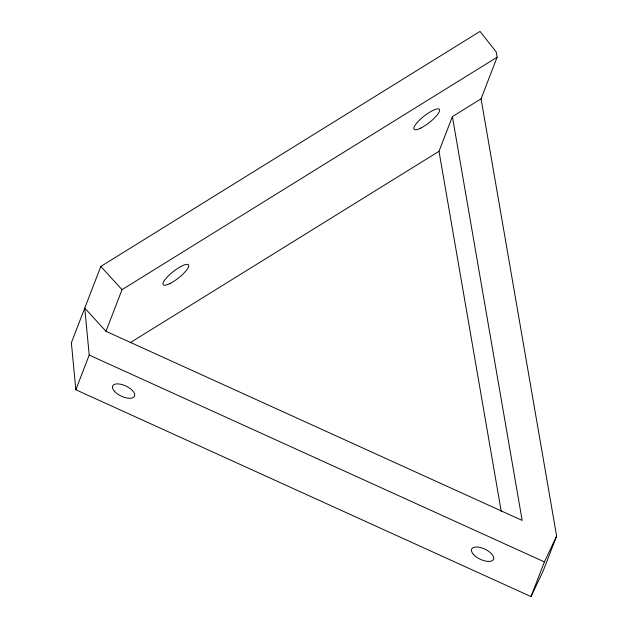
<?xml version="1.0" encoding="UTF-8"?>
<svg xmlns="http://www.w3.org/2000/svg" width="628" height="628" viewBox="0 0 628 628"><rect width="100%" height="100%" fill="white"/><g stroke="black" fill="none" stroke-linecap="round" stroke-linejoin="round"><path stroke-width="0.94" d="M100.81 266.437L71.38 342.762L75.831 389.76L531.013 596.6L543.244 570.766L556.62 536.077L481.064 98.832L497.117 57.203L496.206 51.936L480.028 31.4L100.81 266.437L122.028 289.673L105.975 331.301L522.166 520.424L452.388 116.612L481.064 98.832M75.831 389.76L89.207 355.071L84.756 308.065L105.975 331.301M501.277 511.639L439.011 151.301L452.388 116.612M531.013 596.6L544.39 561.911L556.62 536.077M122.028 289.673L497.117 57.203M130.075 342.77L439.011 151.301M89.207 355.071L544.39 561.911M420.87 128.041A16.1 4.145 -38.1 0 0 439.631 109.947A16.1 4.145 -38.1 0 0 419.685 119.948A16.1 4.145 -38.1 0 0 420.87 128.041M170.015 283.511A16.1 4.145 -38.1 0 0 188.769 265.424A16.1 4.145 -38.1 0 0 168.822 275.417A16.1 4.145 -38.1 0 0 170.015 283.511M473.394 554.359A12.073 5.566 25.3 0 0 492.682 560.38A12.073 5.566 25.3 0 0 481.676 547.891A12.073 5.566 25.3 0 0 473.394 554.359M114.398 391.228A12.073 5.566 25.3 0 0 133.686 397.249A12.073 5.566 25.3 0 0 122.68 384.76A12.073 5.566 25.3 0 0 114.398 391.228"/></g></svg>
